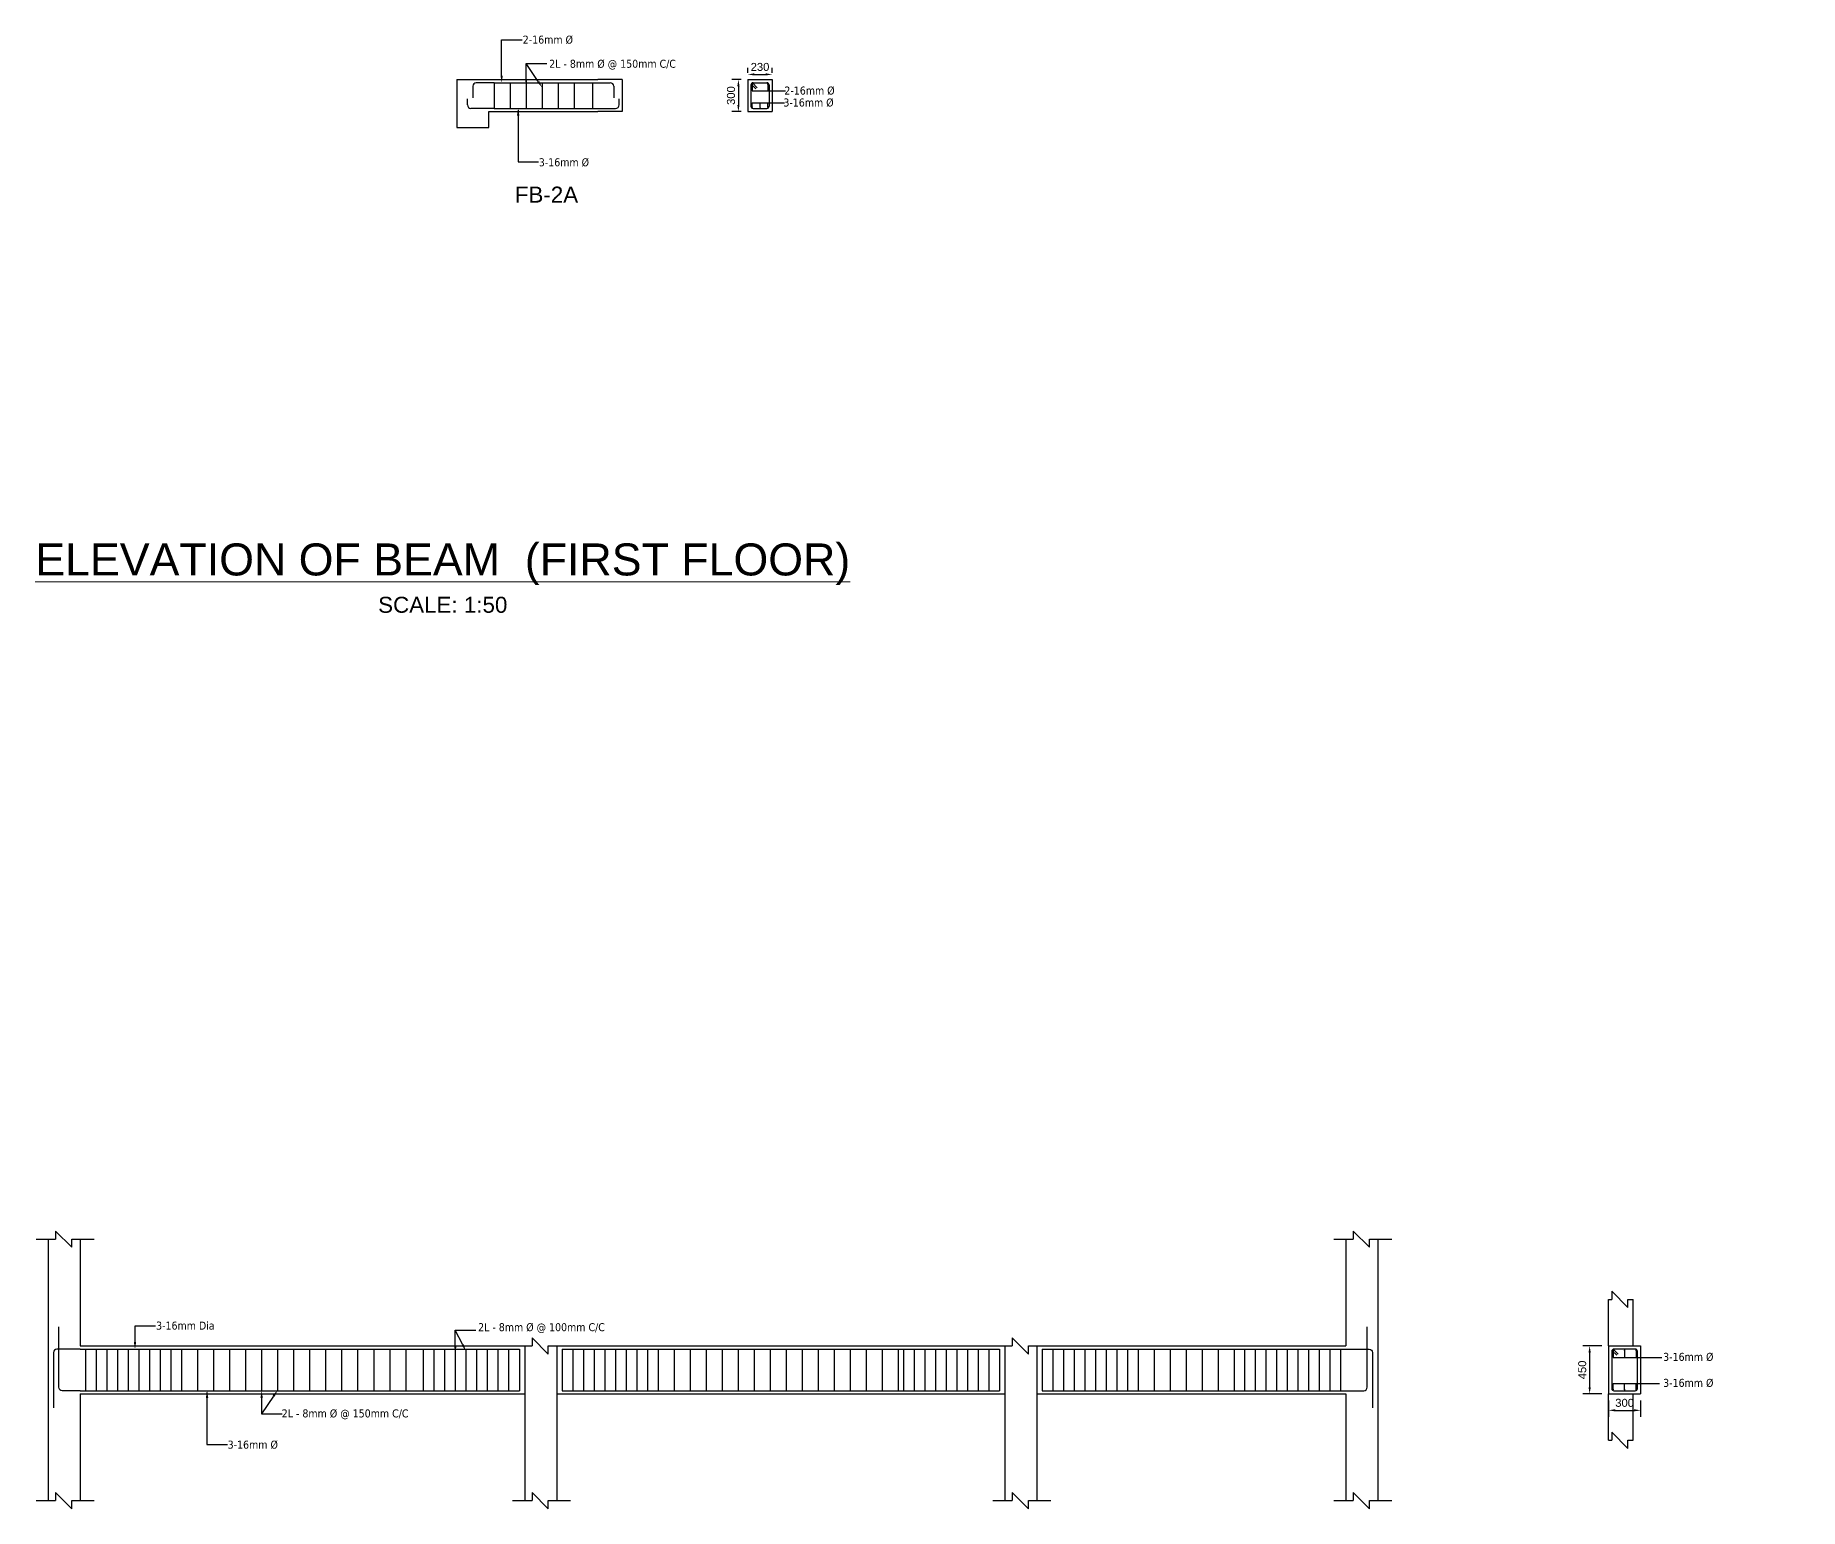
# Model space of a CAD drawing. Header units: millimetres. Extents: x 2923 to 3086, y 1840 to 1916.
# Drawn here: x 2949.76 to 2966.3, y 1876.16 to 1889.97 of the extents above; entities that cross this region are included whole.
import ezdxf

# ---------------------------------------------------------------- set-up
doc = ezdxf.new("R2010")
doc.units = ezdxf.units.MM
for name, color, linetype in [('BEAM', 4, 'Continuous'), ('COLUMN', 1, 'Continuous'), ('DIM_50', 7, 'Continuous'), ('PLINTH BEAM', 7, 'Continuous'), ('REINFORCEMENT', 50, 'Continuous'), ('WALL', 1, 'Continuous')]:
    doc.layers.add(name, color=color, linetype=linetype)
doc.layers.add('Text', color=7, linetype='Continuous', lineweight=13)
doc.styles.get("Standard").update_dxf_attribs({"font": 'arial.ttf'})
doc.styles.add('Tahoma', font='tahoma.ttf')
doc.dimstyles.new('DIM-25', dxfattribs={"dimtxt": 0.075, "dimasz": 0.0625, "dimexe": 0.0625, "dimexo": 0.0625, "dimgap": 0.03125, "dimtad": 1, "dimdec": 0, "dimlfac": 1000, "dimzin": 1, "dimdsep": 46, "dimtxsty": 'Standard', "dimcen": 0.1, "dimadec": 0, "dimazin": 0, "dimtfac": 1, "dimtdec": 0, "dimtmove": 0, "dimatfit": 3, "dimfxl": 1, "dimarcsym": 0})
pattern_1 = [(45, (-0.374, -0.019), (-6.735192, 6.735192), []), (45, (4.116, -0.019), (-6.735192, 6.735192), [])]

# ---------------------------------------------------------------- blocks, each defined once
blk = doc.blocks.new('*D30')
at = {"color": 0, "lineweight": -2, "transparency": 16777216}
for p, q in [((2956.378, 1889.554), (2956.291, 1889.554)), ((2956.353, 1889.492), (2956.353, 1889.317)), ((2956.378, 1889.254), (2956.291, 1889.254))]:
    blk.add_line(p, q, dxfattribs=at)
at = {"color": 0, "transparency": 16777216}
for points in [[(2956.343, 1889.492), (2956.364, 1889.492), (2956.353, 1889.554)], [(2956.343, 1889.317), (2956.364, 1889.317), (2956.353, 1889.254)]]:
    blk.add_solid(points, dxfattribs=at)
at = {"layer": 'Defpoints', "color": 0, "transparency": 16777216}
for p in [(2956.441, 1889.554), (2956.353, 1889.254), (2956.441, 1889.254)]:
    blk.add_point(p, dxfattribs=at)
at = {"color": 0, "transparency": 16777216, "insert": (2956.284, 1889.404), "char_height": 0.075, "attachment_point": 5, "rotation": 90}
blk.add_mtext('300', dxfattribs=at)
blk = doc.blocks.new('*D29')
at = {"color": 0, "lineweight": -2, "transparency": 16777216}
for p, q in [((2956.441, 1889.617), (2956.441, 1889.665)), ((2956.503, 1889.602), (2956.608, 1889.602)), ((2956.671, 1889.617), (2956.671, 1889.665))]:
    blk.add_line(p, q, dxfattribs=at)
at = {"color": 0, "transparency": 16777216}
for points in [[(2956.503, 1889.613), (2956.503, 1889.592), (2956.441, 1889.602)], [(2956.608, 1889.613), (2956.608, 1889.592), (2956.671, 1889.602)]]:
    blk.add_solid(points, dxfattribs=at)
at = {"layer": 'Defpoints', "color": 0, "transparency": 16777216}
for p in [(2956.441, 1889.554), (2956.671, 1889.602), (2956.671, 1889.554)]:
    blk.add_point(p, dxfattribs=at)
at = {"color": 0, "transparency": 16777216, "insert": (2956.556, 1889.672), "char_height": 0.075, "attachment_point": 5}
blk.add_mtext('230', dxfattribs=at)
blk = doc.blocks.new('*D31')
at = {"color": 0, "lineweight": -2, "transparency": 16777216}
for p, q in [((2964.445, 1877.685), (2964.268, 1877.685)), ((2964.33, 1877.622), (2964.33, 1877.297)), ((2964.445, 1877.235), (2964.268, 1877.235))]:
    blk.add_line(p, q, dxfattribs=at)
at = {"color": 0, "transparency": 16777216}
for points in [[(2964.32, 1877.622), (2964.341, 1877.622), (2964.33, 1877.685)], [(2964.32, 1877.297), (2964.341, 1877.297), (2964.33, 1877.235)]]:
    blk.add_solid(points, dxfattribs=at)
at = {"layer": 'Defpoints', "color": 0, "transparency": 16777216}
for p in [(2964.508, 1877.685), (2964.33, 1877.235), (2964.508, 1877.235)]:
    blk.add_point(p, dxfattribs=at)
at = {"color": 0, "transparency": 16777216, "insert": (2964.261, 1877.46), "char_height": 0.075, "attachment_point": 5, "rotation": 90}
blk.add_mtext('450', dxfattribs=at)
blk = doc.blocks.new('*D32')
at = {"color": 0, "lineweight": -2, "transparency": 16777216}
for p, q in [((2964.508, 1877.172), (2964.508, 1877.019)), ((2964.808, 1877.172), (2964.808, 1877.019)), ((2964.57, 1877.081), (2964.745, 1877.081))]:
    blk.add_line(p, q, dxfattribs=at)
at = {"color": 0, "transparency": 16777216}
for points in [[(2964.57, 1877.092), (2964.57, 1877.071), (2964.508, 1877.081)], [(2964.745, 1877.092), (2964.745, 1877.071), (2964.808, 1877.081)]]:
    blk.add_solid(points, dxfattribs=at)
at = {"layer": 'Defpoints', "color": 0, "transparency": 16777216}
for p in [(2964.508, 1877.235), (2964.808, 1877.235), (2964.808, 1877.081)]:
    blk.add_point(p, dxfattribs=at)
at = {"color": 0, "transparency": 16777216, "insert": (2964.658, 1877.151), "char_height": 0.075, "attachment_point": 5}
blk.add_mtext('300', dxfattribs=at)

msp = doc.modelspace()

# ---------------------------------------------------------------- hatches: boundary and pattern name
at = {"true_color": 0xf1eb1f}
h = msp.add_hatch(dxfattribs=at)
h.set_pattern_fill('ANSI32', color=2)
h.set_pattern_definition([(45, (-0.375, -0.019), (-6.735192, 6.735192), []), (45, (4.115, -0.019), (-6.735192, 6.735192), [])])
h.paths.add_polyline_path([(2966.298, 1889.5189, 1), (2966.282, 1889.5189, 1)])
h = msp.add_hatch(dxfattribs=at)
h.set_pattern_fill('ANSI32', color=2)
h.set_pattern_definition(pattern_1)
h.paths.add_polyline_path([(2966.2988, 1889.5191, 1), (2966.2828, 1889.5191, 1)])
h = msp.add_hatch(dxfattribs=at)
h.set_pattern_fill('ANSI32', color=2)
h.set_pattern_definition(pattern_1)
h.paths.add_polyline_path([(2966.2988, 1889.5191, 1), (2966.2828, 1889.5191, 1)])

# ---------------------------------------------------------------- linework, layer by layer
for p, q in [((2956.4828, 1889.5126), (2956.4828, 1889.4484)), ((2956.4828, 1889.4484), (2956.7951, 1889.4484)), ((2956.6291, 1889.5126), (2956.6291, 1889.4484)), ((2956.4828, 1889.2955), (2956.4828, 1889.336)), ((2956.4828, 1889.336), (2956.7845, 1889.336)), ((2956.556, 1889.2955), (2956.556, 1889.336)), ((2956.6291, 1889.2955), (2956.6291, 1889.336)), ((2949.7716, 1878.6848), (2949.9548, 1878.6848)), ((2950.107, 1878.6089), (2949.9548, 1878.7612)), ((2949.9548, 1878.7612), (2949.9548, 1878.6848)), ((2950.107, 1878.6089), (2950.107, 1878.6851)), ((2950.107, 1878.6848), (2950.3152, 1878.6848)), ((2961.9316, 1878.6848), (2962.1148, 1878.6848)), ((2962.267, 1878.6089), (2962.1148, 1878.7612)), ((2962.1148, 1878.7612), (2962.1148, 1878.6848)), ((2962.267, 1878.6089), (2962.267, 1878.6851)), ((2962.267, 1878.6848), (2962.4752, 1878.6848)), ((2964.6892, 1878.0452), (2964.537, 1878.1974)), ((2964.537, 1878.1974), (2964.537, 1878.121)), ((2964.5075, 1878.121), (2964.537, 1878.121)), ((2964.6892, 1878.0452), (2964.6892, 1878.1213)), ((2964.6892, 1878.121), (2964.7378, 1878.121)), ((2954.2366, 1877.6848), (2954.4198, 1877.6848)), ((2954.572, 1877.6089), (2954.4198, 1877.7612)), ((2954.4198, 1877.7612), (2954.4198, 1877.6848)), ((2954.572, 1877.6089), (2954.572, 1877.6851)), ((2954.572, 1877.6848), (2954.7802, 1877.6848)), ((2958.7366, 1877.6848), (2958.9198, 1877.6848)), ((2959.072, 1877.6089), (2958.9198, 1877.7612)), ((2958.9198, 1877.7612), (2958.9198, 1877.6848)), ((2959.072, 1877.6089), (2959.072, 1877.6851)), ((2959.072, 1877.6848), (2959.2802, 1877.6848)), ((2964.55, 1877.6439), (2964.55, 1877.5762)), ((2964.6578, 1877.6439), (2964.6578, 1877.5762)), ((2964.7655, 1877.6439), (2964.7655, 1877.5762)), ((2964.55, 1877.5762), (2965.006, 1877.5762)), ((2964.55, 1877.2757), (2964.55, 1877.3338)), ((2964.55, 1877.3338), (2964.9849, 1877.3338)), ((2964.6578, 1877.2757), (2964.6578, 1877.3338)), ((2964.7655, 1877.2757), (2964.7655, 1877.3338)), ((2964.6895, 1876.7244), (2964.5372, 1876.8767)), ((2964.5372, 1876.8767), (2964.5372, 1876.8003)), ((2964.5078, 1876.8003), (2964.5372, 1876.8003)), ((2964.6895, 1876.7244), (2964.6895, 1876.8005)), ((2964.6895, 1876.8003), (2964.738, 1876.8003)), ((2950.107, 1876.1589), (2949.9548, 1876.3112)), ((2949.9548, 1876.3112), (2949.9548, 1876.2348)), ((2954.572, 1876.1589), (2954.4198, 1876.3112)), ((2954.4198, 1876.3112), (2954.4198, 1876.2348)), ((2959.072, 1876.1589), (2958.9198, 1876.3112)), ((2958.9198, 1876.3112), (2958.9198, 1876.2348)), ((2962.267, 1876.1589), (2962.1148, 1876.3112)), ((2962.1148, 1876.3112), (2962.1148, 1876.2348)), ((2949.7716, 1876.2348), (2949.9548, 1876.2348)), ((2950.107, 1876.1589), (2950.107, 1876.2351)), ((2950.107, 1876.2348), (2950.3152, 1876.2348)), ((2954.2366, 1876.2348), (2954.4198, 1876.2348)), ((2954.572, 1876.1589), (2954.572, 1876.2351)), ((2954.572, 1876.2348), (2954.7802, 1876.2348)), ((2958.7366, 1876.2348), (2958.9198, 1876.2348)), ((2959.072, 1876.1589), (2959.072, 1876.2351)), ((2959.072, 1876.2348), (2959.2802, 1876.2348)), ((2961.9316, 1876.2348), (2962.1148, 1876.2348)), ((2962.267, 1876.1589), (2962.267, 1876.2351)), ((2962.267, 1876.2348), (2962.4752, 1876.2348))]:
    msp.add_line(p, q)
at = {"layer": 'BEAM'}
for p, q in [((2953.7148, 1889.5541), (2953.7148, 1889.2541)), ((2953.7148, 1889.5541), (2954.0148, 1889.5541)), ((2954.0148, 1889.5541), (2955.0348, 1889.5541)), ((2955.2648, 1889.5541), (2955.0348, 1889.5541)), ((2955.2648, 1889.5541), (2955.2648, 1889.2541)), ((2956.441, 1889.5541), (2956.671, 1889.5541)), ((2956.441, 1889.5541), (2956.441, 1889.2541)), ((2956.671, 1889.5541), (2956.671, 1889.2541)), ((2953.7148, 1889.2541), (2953.7148, 1889.1041)), ((2954.0148, 1889.2541), (2955.0348, 1889.2541)), ((2954.0148, 1889.1041), (2954.0148, 1889.2541)), ((2955.2648, 1889.2541), (2955.0348, 1889.2541)), ((2956.441, 1889.2541), (2956.671, 1889.2541)), ((2953.7148, 1889.1041), (2954.0148, 1889.1041)), ((2950.1855, 1877.6848), (2954.3505, 1877.6848)), ((2954.6505, 1877.6848), (2958.8505, 1877.6848)), ((2959.1505, 1877.6848), (2962.0455, 1877.6848)), ((2964.5078, 1877.6848), (2964.8078, 1877.6848)), ((2964.5078, 1877.6848), (2964.5078, 1877.2348)), ((2964.8078, 1877.6848), (2964.8078, 1877.2348)), ((2950.1855, 1877.2348), (2954.3505, 1877.2348)), ((2954.6505, 1877.2348), (2958.8505, 1877.2348)), ((2959.1505, 1877.2348), (2962.0455, 1877.2348)), ((2964.5078, 1877.2348), (2964.8078, 1877.2348))]:
    msp.add_line(p, q, dxfattribs=at)
at = {"layer": 'COLUMN'}
for p, q in [((2949.8855, 1878.6848), (2949.8855, 1876.2348)), ((2950.1855, 1878.6848), (2950.1855, 1877.6848)), ((2962.0455, 1878.6848), (2962.0455, 1877.6848)), ((2962.3455, 1878.6848), (2962.3455, 1876.2348)), ((2954.3505, 1877.6848), (2954.3505, 1876.2348)), ((2954.6505, 1877.6848), (2954.6505, 1876.2348)), ((2958.8505, 1877.6848), (2958.8505, 1876.2348)), ((2959.1505, 1877.6848), (2959.1505, 1876.2348)), ((2950.1855, 1877.2348), (2950.1855, 1876.2348)), ((2962.0455, 1877.2348), (2962.0455, 1876.2348))]:
    msp.add_line(p, q, dxfattribs=at)
at = {"layer": 'DIM_50', "linetype": 'ByBlock', "lineweight": -2}
for p, q in [((2954.1349, 1889.5912), (2954.1349, 1889.9256)), ((2954.1349, 1889.9256), (2954.3284, 1889.9256)), ((2954.3648, 1889.5597), (2954.3648, 1889.7032)), ((2954.3648, 1889.7032), (2954.5583, 1889.7032)), ((2954.4775, 1889.5345), (2954.3648, 1889.7032)), ((2954.2882, 1889.2686), (2954.2882, 1888.7816)), ((2954.2882, 1888.7816), (2954.4816, 1888.7816)), ((2953.7005, 1877.6841), (2953.7005, 1877.8328)), ((2953.7702, 1877.6956), (2953.7005, 1877.8328)), ((2953.7005, 1877.8328), (2953.894, 1877.8328)), ((2951.9982, 1877.2154), (2951.8858, 1877.0471))]:
    msp.add_line(p, q, dxfattribs=at)
for points in [[(2950.699, 1877.722), (2950.699, 1877.8725), (2950.8925, 1877.8725)], [(2951.3726, 1877.2493), (2951.3726, 1876.7623), (2951.5661, 1876.7623)], [(2951.8855, 1877.1976), (2951.8855, 1877.0471), (2952.079, 1877.0471)]]:
    msp.add_lwpolyline(points, dxfattribs=at)
at = {"layer": 'DIM_50'}
for points in [[(2954.1461, 1889.5912), (2954.1349, 1889.5241), (2954.1237, 1889.5912)], [(2954.376, 1889.5597), (2954.3648, 1889.4926), (2954.3536, 1889.5597)], [(2954.4682, 1889.5283), (2954.5148, 1889.4787), (2954.4868, 1889.5408)], [(2954.3008, 1889.2169), (2954.2896, 1889.2841), (2954.2784, 1889.2169)], [(2950.7102, 1877.722), (2950.699, 1877.6548), (2950.6878, 1877.722)], [(2953.7117, 1877.6841), (2953.7005, 1877.6169), (2953.6894, 1877.6841)], [(2953.7801, 1877.7006), (2953.8005, 1877.6357), (2953.7602, 1877.6905)], [(2951.3852, 1877.1976), (2951.374, 1877.2648), (2951.3628, 1877.1976)], [(2951.8967, 1877.1976), (2951.8855, 1877.2648), (2951.8744, 1877.1976)], [(2951.9889, 1877.2216), (2952.0355, 1877.2712), (2952.0075, 1877.2091)]]:
    msp.add_solid(points, dxfattribs=at)
at = {"layer": 'REINFORCEMENT'}
for p, q in [((2953.8148, 1889.3161), (2953.8148, 1889.3741)), ((2953.8648, 1889.4921), (2953.8648, 1889.3841)), ((2954.0648, 1889.5241), (2953.8968, 1889.5241)), ((2954.0648, 1889.5241), (2954.0648, 1889.2841)), ((2954.0648, 1889.5241), (2954.9848, 1889.5241)), ((2954.2148, 1889.5241), (2954.2148, 1889.2841)), ((2954.3648, 1889.5241), (2954.3648, 1889.2841)), ((2954.5148, 1889.5241), (2954.5148, 1889.2841)), ((2954.6648, 1889.5241), (2954.6648, 1889.2841)), ((2954.8148, 1889.5241), (2954.8148, 1889.2841)), ((2954.9848, 1889.5241), (2954.9848, 1889.2841)), ((2954.9848, 1889.5241), (2955.1528, 1889.5241)), ((2955.1848, 1889.4921), (2955.1848, 1889.3841)), ((2955.2348, 1889.3161), (2955.2348, 1889.3741)), ((2956.471, 1889.5041), (2956.471, 1889.3041)), ((2956.4724, 1889.5115), (2956.5177, 1889.4663)), ((2956.4843, 1889.5229), (2956.5296, 1889.4777)), ((2956.491, 1889.5241), (2956.621, 1889.5241)), ((2956.641, 1889.5041), (2956.641, 1889.3041)), ((2954.0648, 1889.2841), (2953.8468, 1889.2841)), ((2954.0648, 1889.2841), (2954.9848, 1889.2841)), ((2954.9848, 1889.2841), (2955.2028, 1889.2841)), ((2956.491, 1889.2841), (2956.621, 1889.2841)), ((2950.1855, 1877.6548), (2954.3005, 1877.6548)), ((2950.2355, 1877.6548), (2950.2355, 1877.2648)), ((2950.3355, 1877.6548), (2950.3355, 1877.2648)), ((2950.4355, 1877.6548), (2950.4355, 1877.2648)), ((2950.5355, 1877.6548), (2950.5355, 1877.2648)), ((2950.6355, 1877.6548), (2950.6355, 1877.2648)), ((2950.7355, 1877.6548), (2950.7355, 1877.2648)), ((2950.8355, 1877.6548), (2950.8355, 1877.2648)), ((2950.9355, 1877.6548), (2950.9355, 1877.2648)), ((2951.0355, 1877.6548), (2951.0355, 1877.2648)), ((2951.1355, 1877.6548), (2951.1355, 1877.2648)), ((2951.1355, 1877.6548), (2951.1355, 1877.2648)), ((2951.2855, 1877.6548), (2951.2855, 1877.2648)), ((2951.4355, 1877.6548), (2951.4355, 1877.2648)), ((2951.5855, 1877.6548), (2951.5855, 1877.2648)), ((2951.7355, 1877.6548), (2951.7355, 1877.2648)), ((2951.8855, 1877.6548), (2951.8855, 1877.2648)), ((2952.0355, 1877.6548), (2952.0355, 1877.2648)), ((2952.1855, 1877.6548), (2952.1855, 1877.2648)), ((2952.3355, 1877.6548), (2952.3355, 1877.2648)), ((2952.4855, 1877.6548), (2952.4855, 1877.2648)), ((2952.6355, 1877.6548), (2952.6355, 1877.2648)), ((2952.7855, 1877.6548), (2952.7855, 1877.2648)), ((2952.9355, 1877.6548), (2952.9355, 1877.2648)), ((2953.0855, 1877.6548), (2953.0855, 1877.2648)), ((2953.2355, 1877.6548), (2953.2355, 1877.2648)), ((2953.4005, 1877.6548), (2953.4005, 1877.2648)), ((2953.5005, 1877.6548), (2953.5005, 1877.2648)), ((2953.6005, 1877.6548), (2953.6005, 1877.2648)), ((2953.7005, 1877.6548), (2953.7005, 1877.2648)), ((2953.8005, 1877.6548), (2953.8005, 1877.2648)), ((2953.9005, 1877.6548), (2953.9005, 1877.2648)), ((2954.0005, 1877.6548), (2954.0005, 1877.2648)), ((2954.1005, 1877.6548), (2954.1005, 1877.2648)), ((2954.2005, 1877.6548), (2954.2005, 1877.2648)), ((2954.3005, 1877.6548), (2954.3005, 1877.2648)), ((2954.7005, 1877.6548), (2958.8005, 1877.6548)), ((2954.7005, 1877.6548), (2954.7005, 1877.2648)), ((2954.8005, 1877.6548), (2954.8005, 1877.2648)), ((2954.9005, 1877.6548), (2954.9005, 1877.2648)), ((2955.0005, 1877.6548), (2955.0005, 1877.2648)), ((2955.1005, 1877.6548), (2955.1005, 1877.2648)), ((2955.2005, 1877.6548), (2955.2005, 1877.2648)), ((2955.3005, 1877.6548), (2955.3005, 1877.2648)), ((2955.4005, 1877.6548), (2955.4005, 1877.2648)), ((2955.5005, 1877.6548), (2955.5005, 1877.2648)), ((2955.6005, 1877.6548), (2955.6005, 1877.2648)), ((2955.6005, 1877.6548), (2955.6005, 1877.2648)), ((2955.7505, 1877.6548), (2955.7505, 1877.2648)), ((2955.9005, 1877.6548), (2955.9005, 1877.2648)), ((2956.0505, 1877.6548), (2956.0505, 1877.2648)), ((2956.2005, 1877.6548), (2956.2005, 1877.2648)), ((2956.3505, 1877.6548), (2956.3505, 1877.2648)), ((2956.5005, 1877.6548), (2956.5005, 1877.2648)), ((2956.6505, 1877.6548), (2956.6505, 1877.2648)), ((2956.8005, 1877.6548), (2956.8005, 1877.2648)), ((2956.9505, 1877.6548), (2956.9505, 1877.2648)), ((2957.1005, 1877.6548), (2957.1005, 1877.2648)), ((2957.2505, 1877.6548), (2957.2505, 1877.2648)), ((2957.4005, 1877.6548), (2957.4005, 1877.2648)), ((2957.5505, 1877.6548), (2957.5505, 1877.2648)), ((2957.7005, 1877.6548), (2957.7005, 1877.2648)), ((2957.8505, 1877.6548), (2957.8505, 1877.2648)), ((2957.9005, 1877.6548), (2957.9005, 1877.2648)), ((2958.0005, 1877.6548), (2958.0005, 1877.2648)), ((2958.1005, 1877.6548), (2958.1005, 1877.2648)), ((2958.2005, 1877.6548), (2958.2005, 1877.2648)), ((2958.3005, 1877.6548), (2958.3005, 1877.2648)), ((2958.4005, 1877.6548), (2958.4005, 1877.2648)), ((2958.5005, 1877.6548), (2958.5005, 1877.2648)), ((2958.6005, 1877.6548), (2958.6005, 1877.2648)), ((2958.7005, 1877.6548), (2958.7005, 1877.2648)), ((2958.8005, 1877.6548), (2958.8005, 1877.2648)), ((2958.8005, 1877.6548), (2958.8005, 1877.2648)), ((2959.2005, 1877.6548), (2959.2005, 1877.2648)), ((2959.2005, 1877.6548), (2962.0455, 1877.6548)), ((2959.2005, 1877.6548), (2959.2005, 1877.2648)), ((2959.3005, 1877.6548), (2959.3005, 1877.2648)), ((2959.4005, 1877.6548), (2959.4005, 1877.2648)), ((2959.5005, 1877.6548), (2959.5005, 1877.2648)), ((2959.6005, 1877.6548), (2959.6005, 1877.2648)), ((2959.7005, 1877.6548), (2959.7005, 1877.2648)), ((2959.8005, 1877.6548), (2959.8005, 1877.2648)), ((2959.9005, 1877.6548), (2959.9005, 1877.2648)), ((2960.0005, 1877.6548), (2960.0005, 1877.2648)), ((2960.1005, 1877.6548), (2960.1005, 1877.2648)), ((2960.2505, 1877.6548), (2960.2505, 1877.2648)), ((2960.4005, 1877.6548), (2960.4005, 1877.2648)), ((2960.5505, 1877.6548), (2960.5505, 1877.2648)), ((2960.7005, 1877.6548), (2960.7005, 1877.2648)), ((2960.8505, 1877.6548), (2960.8505, 1877.2648)), ((2961.0005, 1877.6548), (2961.0005, 1877.2648)), ((2961.0955, 1877.6548), (2961.0955, 1877.2648)), ((2961.1955, 1877.6548), (2961.1955, 1877.2648)), ((2961.2955, 1877.6548), (2961.2955, 1877.2648)), ((2961.3955, 1877.6548), (2961.3955, 1877.2648)), ((2961.4955, 1877.6548), (2961.4955, 1877.2648)), ((2961.5955, 1877.6548), (2961.5955, 1877.2648)), ((2961.6955, 1877.6548), (2961.6955, 1877.2648)), ((2961.7955, 1877.6548), (2961.7955, 1877.2648)), ((2961.8955, 1877.6548), (2961.8955, 1877.2648)), ((2961.9955, 1877.6548), (2961.9955, 1877.2648)), ((2961.9955, 1877.6548), (2961.9955, 1877.2648)), ((2964.5395, 1877.6429), (2964.5847, 1877.5977)), ((2964.5516, 1877.6538), (2964.5968, 1877.6086)), ((2950.1855, 1877.2648), (2954.3005, 1877.2648)), ((2954.7005, 1877.2648), (2958.8005, 1877.2648)), ((2959.2005, 1877.2648), (2962.0455, 1877.2648))]:
    msp.add_line(p, q, dxfattribs=at)
at = {"layer": 'REINFORCEMENT', "const_width": 0.008}
for points in [[(2956.4788, 1889.5126, 1), (2956.4868, 1889.5126, 1)], [(2956.6331, 1889.5126, -1), (2956.6251, 1889.5126, -1)], [(2956.4788, 1889.2955, -1), (2956.4868, 1889.2955, -1)], [(2956.56, 1889.2955, 1), (2956.552, 1889.2955, 1)], [(2956.6331, 1889.2955, 1), (2956.6251, 1889.2955, 1)], [(2964.546, 1877.6439, 1), (2964.554, 1877.6439, 1)], [(2964.6538, 1877.6439, 1), (2964.6618, 1877.6439, 1)], [(2964.7695, 1877.6439, -1), (2964.7615, 1877.6439, -1)], [(2964.546, 1877.2757, -1), (2964.554, 1877.2757, -1)], [(2964.6538, 1877.2757, -1), (2964.6618, 1877.2757, -1)], [(2964.7695, 1877.2757, 1), (2964.7615, 1877.2757, 1)]]:
    msp.add_lwpolyline(points, format="xyb", close=True, dxfattribs=at)
at = {"layer": 'REINFORCEMENT'}
for points in [[(2950.1855, 1877.2648), (2950.0175, 1877.2648, -0.4142136), (2949.9855, 1877.2968), (2949.9855, 1877.8648)], [(2962.0455, 1877.2648), (2962.2135, 1877.2648, 0.4142136), (2962.2455, 1877.2968), (2962.2455, 1877.8648)], [(2950.1855, 1877.6548), (2949.9675, 1877.6548, 0.4142136), (2949.9355, 1877.6228), (2949.9355, 1877.1048)], [(2962.0455, 1877.6548), (2962.2635, 1877.6548, -0.4142136), (2962.2955, 1877.6228), (2962.2955, 1877.1048)]]:
    msp.add_lwpolyline(points, format="xyb", dxfattribs=at)
msp.add_lwpolyline([(2964.5578, 1877.2648), (2964.7578, 1877.2648, 0.4142136), (2964.7778, 1877.2848), (2964.7778, 1877.6348, 0.4142136), (2964.7578, 1877.6548), (2964.5578, 1877.6548, 0.4142136), (2964.5378, 1877.6348), (2964.5378, 1877.2848, 0.4142136)], format="xyb", close=True, dxfattribs=at)
for centre, radius, start, end in [((2953.8968, 1889.4921), 0.032, 90, 180), ((2955.1528, 1889.4921), 0.032, 0, 90), ((2956.491, 1889.5041), 0.02, 90, 180), ((2956.621, 1889.5041), 0.02, 0, 90), ((2953.8468, 1889.3161), 0.032, 180, 270), ((2955.2028, 1889.3161), 0.032, 270, 0), ((2956.491, 1889.3041), 0.02, 180, 270), ((2956.621, 1889.3041), 0.02, 270, 0)]:
    msp.add_arc(centre, radius, start, end, dxfattribs=at)
at = {"layer": 'WALL'}
for p, q in [((2964.5078, 1877.6848), (2964.5075, 1878.121)), ((2964.7378, 1877.6848), (2964.7378, 1878.121)), ((2964.5078, 1876.8003), (2964.5078, 1877.2348)), ((2964.7378, 1876.8003), (2964.7378, 1877.2348))]:
    msp.add_line(p, q, dxfattribs=at)

# ---------------------------------------------------------------- texts
at = {"layer": 'PLINTH BEAM'}
msp.add_text('FB-2A', height=0.15, dxfattribs=at).set_placement((2954.2579, 1888.4007))
at = {"layer": 'Text', "char_height": 0.075, "attachment_point": 1, "style": 'Tahoma'}
for s, insert, width in [('2-16mm %%C', (2954.3325, 1889.9657), 0.659218), ('2L - 8mm %%C @ 150mm C/C', (2954.5803, 1889.7397), 1.424021), ('3-16mm %%C ', (2956.7748, 1889.3764), 0.602671), ('2-16mm %%C ', (2956.7842, 1889.4884), 0.602671), ('3-16mm %%C ', (2954.4828, 1888.8162), 0.659218), ('3-16mm Dia ', (2950.8966, 1877.9126), 0.659218), ('2L - 8mm %%C @ 100mm C/C', (2953.9142, 1877.898), 1.424021), ('3-16mm %%C ', (2965.0192, 1877.6198), 0.602671), ('3-16mm %%C', (2965.0192, 1877.376), 0.602671), ('2L - 8mm %%C @ 150mm C/C', (2952.074, 1877.0898), 1.32051), ('3-16mm %%C ', (2951.5672, 1876.797), 0.659218)]:
    msp.add_mtext(s, dxfattribs=dict(at, insert=insert, width=width))
at = {"layer": 'Text', "insert": (2947.5018, 1885.2063), "char_height": 0.3, "width": 12.162197, "attachment_point": 1}
msp.add_mtext('\\pxqc;{\\LELEVATION OF BEAM  (FIRST FLOOR)\\P\\H0.5x;\\lSCALE: 1:50}', dxfattribs=at)

# ---------------------------------------------------------------- dimensions: what is measured, and where the dimension line sits
for base, p1, p2, picture, middle in [((2956.671, 1889.6021), (2956.441, 1889.5541), (2956.671, 1889.5541), '*D29', (2956.556, 1889.6717)), ((2964.8078, 1877.0813), (2964.5078, 1877.2348), (2964.8078, 1877.2348), '*D32', (2964.6578, 1877.1509))]:
    dim = msp.add_linear_dim(base=base, p1=p1, p2=p2, dimstyle='DIM-25')
    dim.commit()
    dim.dimension.update_dxf_attribs({"geometry": picture, "text_midpoint": middle})
for base, p1, p2, picture, middle in [((2956.3533, 1889.2541), (2956.441, 1889.5541), (2956.441, 1889.2541), '*D30', (2956.2837, 1889.4041)), ((2964.3301, 1877.2348), (2964.5078, 1877.6848), (2964.5078, 1877.2348), '*D31', (2964.2606, 1877.4598))]:
    dim = msp.add_linear_dim(base=base, p1=p1, p2=p2, angle=90, dimstyle='DIM-25')
    dim.commit()
    dim.dimension.update_dxf_attribs({"geometry": picture, "text_midpoint": middle})

doc.saveas('drawing.dxf')
